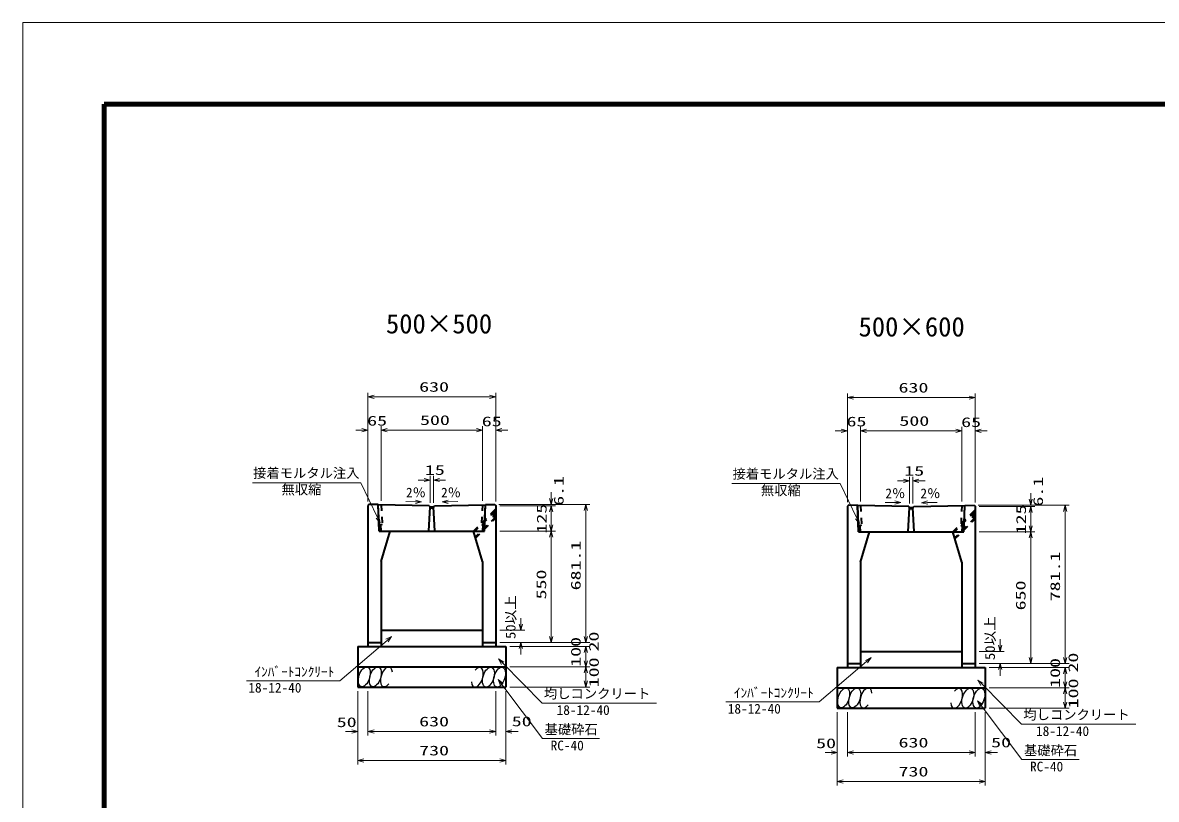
# Model space of a CAD drawing. Units: millimetres on the paper. Extents: x 0 to 841, y 0 to 594.
# Drawn here: x 0 to 279.5, y 402.3 to 594 of the extents above; entities that cross this region are included whole.
import ezdxf
from ezdxf.enums import TextEntityAlignment as Align

# ---------------------------------------------------------------- set-up
doc = ezdxf.new("R2010")
doc.units = ezdxf.units.MM
doc.linetypes.add('USER3', pattern=[3, 1.5, -1.5])
for name, color, linetype, lineweight in [('D-STR-DIM（寸法）', 7, 'Continuous', 13), ('D-STR-HTXT(均しCON-旗)', 7, 'Continuous', 13), ('D-STR-HTXT(基礎砕石-旗)', 7, 'Continuous', 13), ('D-STR-HTXT（旗上げ）', 7, 'Continuous', 13), ('D-STR-STRF(グリ)', 7, 'Continuous', 25), ('D-STR（構造物）', 1, 'Continuous', 35), ('D-TTL-LINE（区切線）', 7, 'Continuous', 18), ('D-TTL（外枠）', 2, 'Continuous', 140)]:
    doc.layers.add(name, color=color, linetype=linetype, lineweight=lineweight)
doc.layers.add('D-STR-TXT(文字)', color=7, linetype='Continuous')
doc.styles.add('ＭＳ ゴシック', font='')
doc.styles.get('ＭＳ ゴシック').set_extended_font_data('MS Gothic')

# ---------------------------------------------------------------- blocks, each defined once
blk = doc.blocks.new('_Open30')
at = {"color": 7, "linetype": 'Continuous', "lineweight": 13}
for p, q in [((-1, 0.2679), (0, 0)), ((0, 0), (-1, -0.2679)), ((0, 0), (-1, 0))]:
    blk.add_line(p, q, dxfattribs=at)

msp = doc.modelspace()

# ---------------------------------------------------------------- linework, layer by layer
at = {"layer": 'D-STR-DIM（寸法）'}
for p, q in [((85.144, 494.452), (85.144, 502.66)), ((86.644, 501.66), (115.144, 501.66)), ((116.644, 494.457), (116.644, 502.66)), ((203.351, 494.253), (203.351, 502.462)), ((204.851, 501.462), (233.351, 501.462)), ((234.851, 494.259), (234.851, 502.462)), ((83.644, 493.452), (82.144, 493.452)), ((85.144, 475.854), (85.144, 494.452)), ((88.394, 476.039), (88.394, 494.452)), ((88.394, 477.039), (88.394, 494.452)), ((89.894, 493.452), (91.394, 493.452)), ((89.894, 493.452), (111.894, 493.452)), ((111.894, 493.457), (110.394, 493.457)), ((113.394, 476.039), (113.394, 494.457)), ((113.394, 477.039), (113.394, 494.452)), ((116.644, 475.801), (116.644, 494.457)), ((118.144, 493.457), (119.644, 493.457)), ((201.851, 493.253), (200.351, 493.253)), ((203.351, 475.656), (203.351, 494.253)), ((206.601, 475.841), (206.601, 494.253)), ((206.601, 476.841), (206.601, 494.253)), ((208.101, 493.253), (209.601, 493.253)), ((208.101, 493.253), (230.101, 493.253)), ((230.101, 493.259), (228.601, 493.259)), ((231.601, 475.841), (231.601, 494.259)), ((231.601, 476.841), (231.601, 494.253)), ((234.851, 475.603), (234.851, 494.259)), ((236.351, 493.259), (237.851, 493.259)), ((99, 481.139), (97.5, 481.139)), ((100.5, 475.545), (100.5, 482.139)), ((101.291, 475.529), (101.291, 482.139)), ((102.791, 481.139), (104.291, 481.139)), ((217.207, 480.941), (215.707, 480.941)), ((218.707, 475.347), (218.707, 481.941)), ((219.498, 475.331), (219.498, 481.941)), ((220.998, 480.941), (222.498, 480.941)), ((130.348, 476.599), (130.348, 478.099)), ((94.507, 475.822), (96.869, 475.775)), ((107.307, 475.805), (104.946, 475.757)), ((212.715, 475.624), (215.076, 475.577)), ((225.514, 475.606), (223.153, 475.559)), ((248.555, 476.401), (248.555, 477.901)), ((117.394, 475.099), (131.348, 475.099)), ((117.394, 475.099), (139.846, 475.099)), ((117.644, 474.801), (131.348, 474.801)), ((117.644, 474.801), (131.348, 474.801)), ((130.348, 470.046), (130.348, 473.301)), ((130.348, 473.301), (130.348, 471.801)), ((138.846, 442.546), (138.846, 473.599)), ((235.601, 474.901), (249.555, 474.901)), ((235.601, 474.901), (258.053, 474.901)), ((235.851, 474.603), (249.555, 474.603)), ((235.851, 474.603), (249.555, 474.603)), ((248.555, 469.848), (248.555, 473.103)), ((248.555, 473.103), (248.555, 471.603)), ((257.053, 437.348), (257.053, 473.401)), ((117.644, 468.546), (131.348, 468.546)), ((117.644, 468.546), (131.348, 468.546)), ((130.348, 442.546), (130.348, 467.046)), ((235.851, 468.348), (249.555, 468.348)), ((235.851, 468.348), (249.555, 468.348)), ((248.555, 437.348), (248.555, 466.848)), ((122.833, 445.546), (122.833, 447.046)), ((117.644, 444.046), (123.833, 444.046)), ((138.846, 442.546), (138.846, 444.046)), ((241.04, 440.348), (241.04, 441.848)), ((117.644, 441.046), (139.846, 441.046)), ((117.644, 441.046), (131.348, 441.046)), ((117.644, 441.046), (139.846, 441.046)), ((117.644, 441.046), (123.833, 441.046)), ((120.144, 440.046), (139.846, 440.046)), ((120.144, 440.046), (139.846, 440.046)), ((122.833, 439.546), (122.833, 438.046)), ((138.846, 436.546), (138.846, 438.546)), ((138.846, 438.546), (138.846, 437.046)), ((235.851, 438.848), (242.04, 438.848)), ((257.053, 437.348), (257.053, 438.848)), ((120.144, 435.046), (139.846, 435.046)), ((120.144, 435.046), (139.846, 435.046)), ((138.846, 431.546), (138.846, 433.546)), ((235.851, 435.848), (258.053, 435.848)), ((235.851, 435.848), (249.555, 435.848)), ((235.851, 435.848), (258.053, 435.848)), ((235.851, 435.848), (242.04, 435.848)), ((238.351, 434.848), (258.053, 434.848)), ((238.351, 434.848), (258.053, 434.848)), ((241.04, 434.348), (241.04, 432.848)), ((257.053, 431.348), (257.053, 433.348)), ((257.053, 433.348), (257.053, 431.848)), ((82.644, 429.046), (82.644, 418.079)), ((82.644, 428.046), (82.644, 410.922)), ((85.144, 429.046), (85.144, 418.079)), ((85.144, 429.046), (85.144, 418.079)), ((116.644, 429.046), (116.644, 418.079)), ((116.644, 428.046), (116.644, 418.079)), ((119.144, 429.046), (119.144, 418.079)), ((119.144, 428.046), (119.144, 410.922)), ((120.144, 430.046), (139.846, 430.046)), ((238.351, 429.848), (258.053, 429.848)), ((238.351, 429.848), (258.053, 429.848)), ((257.053, 426.348), (257.053, 428.348)), ((200.851, 423.848), (200.851, 412.881)), ((200.851, 422.848), (200.851, 405.724)), ((203.351, 423.848), (203.351, 412.881)), ((203.351, 423.848), (203.351, 412.881)), ((234.851, 423.848), (234.851, 412.881)), ((234.851, 422.848), (234.851, 412.881)), ((237.351, 423.848), (237.351, 412.881)), ((237.351, 422.848), (237.351, 405.724)), ((238.351, 424.848), (258.053, 424.848)), ((81.144, 419.079), (79.644, 419.079)), ((86.644, 419.079), (115.144, 419.079)), ((86.644, 419.079), (88.144, 419.079)), ((115.144, 419.079), (113.644, 419.079)), ((120.644, 419.079), (122.144, 419.079)), ((199.351, 413.881), (197.851, 413.881)), ((204.851, 413.881), (233.351, 413.881)), ((204.851, 413.881), (206.351, 413.881)), ((233.351, 413.881), (231.851, 413.881)), ((238.851, 413.881), (240.351, 413.881)), ((84.144, 411.922), (117.644, 411.922)), ((202.351, 406.724), (235.851, 406.724))]:
    msp.add_line(p, q, dxfattribs=at)
at = {"layer": 'D-STR-HTXT(均しCON-旗)'}
for points in [[(55.151, 431.615), (78.185, 431.615), (89.842, 441.526)], [(173.358, 426.417), (196.393, 426.417), (208.049, 436.328)], [(156.292, 426.099), (128.084, 426.099), (118.361, 435.915)], [(274.499, 420.9), (246.291, 420.9), (236.568, 430.717)]]:
    msp.add_lwpolyline(points, dxfattribs=at)
at = {"layer": 'D-STR-HTXT(基礎砕石-旗)'}
for points in [[(142.265, 417.349), (128.162, 417.349), (118.158, 430.675)], [(260.473, 412.151), (246.369, 412.151), (236.365, 425.477)]]:
    msp.add_lwpolyline(points, dxfattribs=at)
at = {"layer": 'D-STR-HTXT（旗上げ）'}
for points in [[(56.674, 480.437), (83.395, 480.437), (87.489, 471.927)], [(174.877, 480.239), (201.598, 480.239), (205.692, 471.729)]]:
    msp.add_lwpolyline(points, dxfattribs=at)
at = {"layer": 'D-STR-STRF(グリ)'}
for centre, major_axis in [((84.238, 432.57), (0.79, 2.421)), ((86.96, 432.57), (0.79, 2.421)), ((114.848, 432.489), (-0.771, -2.427)), ((117.569, 432.51), (-0.771, -2.427)), ((202.445, 427.371), (0.79, 2.421)), ((205.167, 427.371), (0.79, 2.421)), ((233.055, 427.29), (-0.771, -2.427)), ((235.776, 427.312), (-0.771, -2.427))]:
    msp.add_ellipse(centre, major_axis=major_axis, ratio=0.5139, dxfattribs=at)
for centre, major_axis in [((89.7, 432.57), (0.79, 2.421)), ((112.107, 432.467), (-0.771, -2.427)), ((207.907, 427.371), (0.79, 2.421)), ((230.314, 427.269), (-0.771, -2.427))]:
    msp.add_ellipse(centre, major_axis=major_axis, ratio=0.5139, start_param=5.3575563, end_param=10.3750652, dxfattribs=at)
at = {"layer": 'D-STR（構造物）'}
for p, q in [((85.394, 475.099), (85.144, 474.854)), ((85.144, 474.854), (85.144, 441.046)), ((87.644, 475.054), (85.394, 475.099)), ((87.894, 468.546), (87.644, 475.054)), ((87.886, 470.169), (87.694, 475.053)), ((100.269, 474.801), (87.694, 475.053)), ((100.144, 468.546), (100.499, 474.547)), ((100.269, 474.801), (100.499, 474.547)), ((100.499, 474.547), (100.566, 474.297)), ((100.499, 474.547), (101.288, 474.547)), ((100.566, 474.297), (101.221, 474.297)), ((101.288, 474.547), (101.221, 474.297)), ((101.288, 474.547), (101.519, 474.801)), ((101.644, 468.546), (101.288, 474.547)), ((101.519, 474.801), (114.094, 475.053)), ((113.894, 468.546), (114.144, 475.054)), ((113.907, 470.169), (114.094, 475.053)), ((114.144, 475.054), (116.394, 475.099)), ((116.394, 475.099), (116.644, 474.854)), ((116.644, 474.854), (116.644, 441.046)), ((203.601, 474.901), (203.351, 474.656)), ((203.351, 474.656), (203.351, 435.848)), ((205.851, 474.856), (203.601, 474.901)), ((206.101, 468.348), (205.851, 474.856)), ((206.094, 469.971), (205.901, 474.855)), ((218.476, 474.603), (205.901, 474.855)), ((218.351, 468.348), (218.706, 474.348)), ((218.476, 474.603), (218.706, 474.348)), ((218.706, 474.348), (218.773, 474.098)), ((218.706, 474.348), (219.495, 474.348)), ((218.773, 474.098), (219.428, 474.098)), ((219.495, 474.348), (219.428, 474.098)), ((219.495, 474.348), (219.726, 474.603)), ((219.851, 468.348), (219.495, 474.348)), ((219.726, 474.603), (232.301, 474.855)), ((232.101, 468.348), (232.351, 474.856)), ((232.114, 469.97), (232.301, 474.855)), ((232.351, 474.856), (234.601, 474.901)), ((234.601, 474.901), (234.851, 474.656)), ((234.851, 474.656), (234.851, 435.848)), ((88.338, 470.048), (87.886, 470.169)), ((88.419, 468.548), (88.342, 470.048)), ((113.445, 470.046), (113.369, 468.546)), ((113.45, 470.046), (113.907, 470.169)), ((206.545, 469.85), (206.094, 469.971)), ((206.626, 468.35), (206.549, 469.85)), ((231.652, 469.848), (231.576, 468.348)), ((231.657, 469.848), (232.114, 469.97)), ((87.894, 468.546), (113.894, 468.546)), ((87.894, 468.546), (90.644, 468.546)), ((88.394, 461.046), (90.644, 468.546)), ((113.394, 461.046), (111.144, 468.546)), ((206.101, 468.348), (232.101, 468.348)), ((206.101, 468.348), (208.851, 468.348)), ((206.601, 460.848), (208.851, 468.348)), ((231.601, 460.848), (229.351, 468.348)), ((88.394, 461.046), (88.394, 441.046)), ((113.394, 461.046), (113.394, 441.046)), ((206.601, 460.848), (206.601, 435.848)), ((231.601, 460.848), (231.601, 435.848)), ((88.394, 444.046), (113.394, 444.046)), ((82.644, 440.046), (119.144, 440.046)), ((82.644, 440.046), (82.644, 430.046)), ((85.144, 441.046), (88.394, 441.046)), ((85.144, 441.046), (85.144, 440.046)), ((88.394, 441.046), (88.394, 440.046)), ((113.394, 441.046), (116.644, 441.046)), ((113.394, 441.046), (113.394, 440.046)), ((116.644, 441.046), (116.644, 440.046)), ((119.144, 440.046), (119.144, 430.046)), ((206.601, 438.848), (231.601, 438.848)), ((82.644, 435.046), (119.144, 435.046)), ((200.851, 434.848), (237.351, 434.848)), ((200.851, 434.848), (200.851, 424.848)), ((203.351, 435.848), (206.601, 435.848)), ((203.351, 435.848), (203.351, 434.848)), ((206.601, 435.848), (206.601, 434.848)), ((231.601, 435.848), (234.851, 435.848)), ((231.601, 435.848), (231.601, 434.848)), ((234.851, 435.848), (234.851, 434.848)), ((237.351, 434.848), (237.351, 424.848)), ((82.644, 430.046), (119.144, 430.046)), ((200.851, 429.848), (237.351, 429.848)), ((200.851, 424.848), (237.351, 424.848))]:
    msp.add_line(p, q, dxfattribs=at)
at = {"layer": 'D-STR（構造物）', "linetype": 'USER3'}
for p, q in [((88.389, 475.039), (88.637, 470.17)), ((116.394, 473.76), (111.152, 468.518)), ((111.233, 468.249), (116.569, 473.585)), ((113.396, 475.039), (113.155, 470.168)), ((116.069, 471.999), (116.069, 473.085)), ((116.569, 473.585), (116.321, 473.832)), ((116.569, 471.655), (116.569, 473.585)), ((206.596, 474.841), (206.844, 469.972)), ((234.601, 473.561), (229.359, 468.319)), ((229.44, 468.051), (234.776, 473.386)), ((231.603, 474.841), (231.362, 469.97)), ((234.276, 471.801), (234.276, 472.886)), ((234.776, 473.386), (234.528, 473.634)), ((234.776, 471.456), (234.776, 473.386)), ((88.637, 470.17), (88.342, 470.048)), ((116.569, 471.999), (111.599, 467.029)), ((111.673, 466.784), (116.569, 471.68)), ((113.155, 470.168), (113.45, 470.046)), ((116.569, 471.999), (116.069, 471.999)), ((116.321, 471.407), (116.569, 471.655)), ((206.844, 469.972), (206.549, 469.85)), ((234.776, 471.801), (229.806, 466.831)), ((229.88, 466.585), (234.776, 471.481)), ((231.362, 469.97), (231.657, 469.848)), ((234.776, 471.801), (234.276, 471.801)), ((234.528, 471.209), (234.776, 471.456)), ((111.144, 468.546), (113.894, 468.546)), ((229.351, 468.348), (232.101, 468.348))]:
    msp.add_line(p, q, dxfattribs=at)
at = {"layer": 'D-TTL-LINE（区切線）'}
for p, q in [((841, 594), (0, 594)), ((0, 594), (0, 0))]:
    msp.add_line(p, q, dxfattribs=at)
at = {"layer": 'D-TTL（外枠）'}
for p, q in [((820.9, 573.9), (20.1, 573.9)), ((20.1, 573.9), (20.1, 20.1))]:
    msp.add_line(p, q, dxfattribs=at)

# ---------------------------------------------------------------- block references
at = {"layer": 'D-STR-DIM（寸法）', "xscale": 1.5, "yscale": 1.5}
for p, rotation in [((85.144, 501.66), 180), ((203.351, 501.462), 180), ((88.394, 493.452), 180), ((88.394, 493.452), 180), ((116.644, 493.457), 180), ((206.601, 493.253), 180), ((206.601, 493.253), 180), ((234.851, 493.259), 180), ((101.291, 481.139), 180), ((219.498, 480.941), 180), ((98.369, 475.745), 358.85424), ((103.446, 475.727), 181.14576), ((130.348, 475.099), 270), ((216.576, 475.547), 358.85424), ((221.653, 475.529), 181.14576), ((248.555, 474.901), 270), ((130.348, 474.801), 90), ((130.348, 474.801), 90), ((138.846, 475.099), 90), ((248.555, 474.603), 90), ((248.555, 474.603), 90), ((257.053, 474.901), 90), ((130.348, 468.546), 270), ((248.555, 468.348), 270), ((130.348, 468.546), 90), ((248.555, 468.348), 90), ((122.833, 444.046), 270), ((130.348, 441.046), 270), ((138.846, 441.046), 270), ((138.846, 441.046), 270), ((122.833, 441.046), 90), ((138.846, 440.046), 90), ((138.846, 440.046), 90), ((241.04, 438.848), 270), ((138.846, 435.046), 270), ((248.555, 435.848), 270), ((257.053, 435.848), 270), ((257.053, 435.848), 270), ((138.846, 435.046), 90), ((241.04, 435.848), 90), ((257.053, 434.848), 90), ((257.053, 434.848), 90), ((138.846, 430.046), 270), ((257.053, 429.848), 270), ((257.053, 429.848), 90), ((257.053, 424.848), 270), ((85.144, 419.079), 180), ((85.144, 419.079), 180), ((119.144, 419.079), 180), ((203.351, 413.881), 180), ((203.351, 413.881), 180), ((237.351, 413.881), 180), ((82.644, 411.922), 180), ((200.851, 406.724), 180)]:
    msp.add_blockref('_Open30', p, dxfattribs=dict(at, rotation=rotation))
for p in [(116.644, 501.66), (234.851, 501.462), (85.144, 493.452), (113.394, 493.457), (113.394, 493.452), (203.351, 493.253), (231.601, 493.259), (231.601, 493.253), (100.5, 481.139), (218.707, 480.941), (82.644, 419.079), (116.644, 419.079), (116.644, 419.079), (200.851, 413.881), (234.851, 413.881), (234.851, 413.881), (119.144, 411.922), (237.351, 406.724)]:
    msp.add_blockref('_Open30', p, dxfattribs=at)
at = {"layer": 'D-STR-HTXT(均しCON-旗)', "xscale": 1.5, "yscale": 1.5}
for p, rotation in [((90.985, 442.498), 40.37163), ((117.305, 436.981), 134.72505), ((209.192, 437.3), 40.37163), ((235.512, 431.783), 134.72505)]:
    msp.add_blockref('_Open30', p, dxfattribs=dict(at, rotation=rotation))
at = {"layer": 'D-STR-HTXT(基礎砕石-旗)', "xscale": 1.5, "yscale": 1.5, "rotation": 126.89552}
for p in [(117.257, 431.875), (235.464, 426.677)]:
    msp.add_blockref('_Open30', p, dxfattribs=at)
at = {"layer": 'D-STR-HTXT（旗上げ）', "xscale": 1.5, "yscale": 1.5, "rotation": 295.69073}
for p in [(88.139, 470.576), (206.342, 470.377)]:
    msp.add_blockref('_Open30', p, dxfattribs=at)

# ---------------------------------------------------------------- texts
at = {"layer": 'D-STR-DIM（寸法）', "style": 'ＭＳ ゴシック', "width": 1.5}
for s, p in [('630', (97.769, 502.197)), ('630', (215.976, 501.999)), ('65', (84.941, 493.845)), ('500', (97.977, 493.989)), ('65', (113.209, 493.68)), ('65', (203.148, 493.647)), ('500', (216.184, 493.791)), ('65', (231.416, 493.482)), ('15', (99.183, 481.676)), ('15', (217.39, 481.478)), ('50', (77.446, 419.446)), ('630', (97.769, 419.616)), ('50', (120.596, 419.654)), ('50', (195.653, 414.248)), ('630', (215.976, 414.418)), ('50', (238.803, 414.456)), ('730', (97.769, 412.459)), ('730', (215.976, 407.261))]:
    msp.add_text(s, height=2.405, dxfattribs=at).set_placement(p, align=Align.BOTTOM_LEFT)
at = {"layer": 'D-STR-DIM（寸法）', "style": 'ＭＳ ゴシック'}
for s, width, p in [('6.1', 1.5, (134.112, 474.777)), ('6.1', 1.5, (252.319, 474.579)), ('125', 1.5, (129.905, 467.933)), ('125', 1.5, (248.112, 467.734)), ('681.1', 1.5, (138.309, 453.906)), ('781.1', 1.5, (256.516, 451.208)), ('550', 1.5, (129.811, 451.671)), ('650', 1.5, (248.018, 448.973)), ('50以上', 1.1, (122.251, 441.91)), ('50以上', 1.1, (240.458, 436.711)), ('100', 1.5, (138.309, 435.046)), ('20', 1.5, (142.761, 438.828)), ('100', 1.5, (142.781, 429.991)), ('100', 1.5, (256.516, 429.848)), ('20', 1.5, (260.968, 433.629)), ('100', 1.5, (260.988, 424.793))]:
    msp.add_text(s, height=2.405, rotation=90, dxfattribs=dict(at, width=width)).set_placement(p, align=Align.BOTTOM_LEFT)
for rotation, p in [(0.01, (94.515, 476.121)), (359.99, (103.164, 476.118)), (0.01, (212.722, 475.923)), (359.99, (221.371, 475.919))]:
    msp.add_text('2％', height=2.405, rotation=rotation, dxfattribs=at).set_placement(p, align=Align.BOTTOM_LEFT)
at = {"layer": 'D-STR-HTXT(均しCON-旗)', "style": 'ＭＳ ゴシック'}
for s, p in [('ｲﾝﾊﾞｰﾄｺﾝｸﾘｰﾄ', (57.161, 431.899)), ('18-12-40', (55.652, 427.966)), ('均しコンクリート', (128.532, 426.51)), ('ｲﾝﾊﾞｰﾄｺﾝｸﾘｰﾄ', (175.368, 426.701)), ('18-12-40', (131.665, 422.449)), ('18-12-40', (173.859, 422.767)), ('均しコンクリート', (246.739, 421.312)), ('18-12-40', (249.872, 417.25))]:
    msp.add_text(s, height=2.405, dxfattribs=at).set_placement(p, align=Align.BOTTOM_LEFT)
at = {"layer": 'D-STR-HTXT(基礎砕石-旗)', "style": 'ＭＳ ゴシック'}
for s, p in [('基礎砕石', (128.697, 417.686)), ('RC-40', (130.185, 413.699)), ('基礎砕石', (246.904, 412.487)), ('RC-40', (248.392, 408.501))]:
    msp.add_text(s, height=2.405, dxfattribs=at).set_placement(p, align=Align.BOTTOM_LEFT)
at = {"layer": 'D-STR-HTXT（旗上げ）', "style": 'ＭＳ ゴシック'}
for s, p in [('接着モルタル注入', (56.82, 480.94)), ('接着モルタル注入', (175.023, 480.742)), ('無収縮', (63.824, 476.863)), ('無収縮', (182.027, 476.665))]:
    msp.add_text(s, height=2.405, dxfattribs=at).set_placement(p, align=Align.BOTTOM_LEFT)
at = {"layer": 'D-STR-TXT(文字)', "style": 'ＭＳ ゴシック'}
for s, p in [('500×500', (89.58, 515.861)), ('500×600', (206.106, 515.111))]:
    msp.add_text(s, height=4.811, dxfattribs=at).set_placement(p, align=Align.BOTTOM_LEFT)

doc.saveas('drawing.dxf')
